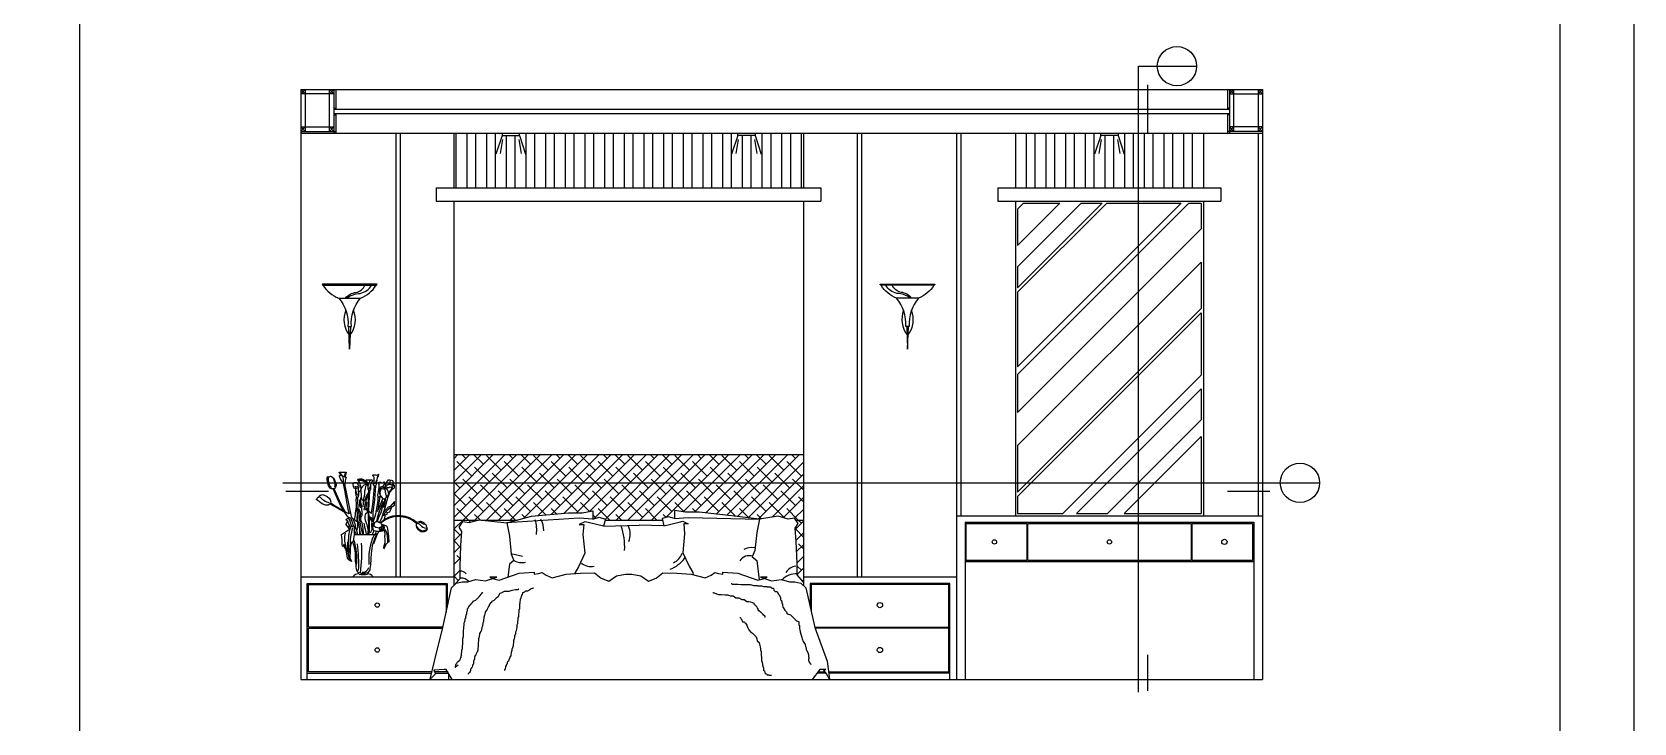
# Model space of a CAD drawing. Header units: inches. Extents: x 3 to 45, y 10.7 to 35.5.
# Drawn here: x 37.66 to 44.99, y 27.7 to 30.86 of the extents above; entities that cross this region are included whole.
import ezdxf

# ---------------------------------------------------------------- set-up
doc = ezdxf.new("R2010")
doc.units = ezdxf.units.IN
doc.header["$MEASUREMENT"] = 0
for name, color, linetype in [('02', 2, 'Continuous'), ('1', 1, 'Continuous'), ('4', 4, 'Continuous'), ('8', 8, 'Continuous'), ('kadrbm', 4, 'Continuous')]:
    doc.layers.add(name, color=color, linetype=linetype)
pattern_1 = [(45, (30.725716, 20.74986), (-0.02694077, 0.02694077), []), (135, (30.725716, 20.74986), (-0.0808223, 0.02694077), [0.09525, -0.05715])]

# ---------------------------------------------------------------- blocks, each defined once
blk = doc.blocks.new('kadrbm')
at = {"layer": 'kadrbm', "color": 4}
blk.add_lwpolyline([(0, 0), (0, 24.7972), (21, 24.7972), (21, 0), (0, 0)], close=True, dxfattribs=at)
blk.add_lwpolyline([(20.6631, 0.3257), (20.6631, 24.4603), (0.3369, 24.4603), (0.3369, 0.3257), (20.6631, 0.3257)], dxfattribs=at)

msp = doc.modelspace()

# ---------------------------------------------------------------- hatches: boundary and pattern name
at = {"layer": '8'}
h = msp.add_hatch(dxfattribs=at)
h.set_pattern_fill('ANSI38', color=256, scale=0.012, style=0)
h.set_pattern_definition(pattern_1)
h.paths.add_polyline_path([(41.1881, 28.8012), (41.1881, 28.9309), (39.5881, 28.9309), (39.5881, 28.8012)])
h.paths.add_polyline_path([(40.5428, 28.6309), (40.541, 28.638), (40.5699, 28.6462), (40.5988, 28.638), (40.5988, 28.6751), (40.6483, 28.6669), (40.7102, 28.6669), (40.8595, 28.6508), (40.987, 28.6354), (41.0725, 28.648), (41.1179, 28.6356), (41.1468, 28.6398), (41.1527, 28.6309), (41.1881, 28.6309), (41.1881, 28.8012), (39.5881, 28.8012), (39.5881, 28.6309), (39.6998, 28.6309), (39.7036, 28.632), (39.7136, 28.6309), (39.8779, 28.6309), (39.9437, 28.6481), (40.1129, 28.6646), (40.1749, 28.6646), (40.2244, 28.6728), (40.2244, 28.6357), (40.2533, 28.644), (40.2822, 28.6357), (40.281, 28.6309)])
h = msp.add_hatch(dxfattribs=at)
h.set_pattern_fill('ANSI38', color=256, scale=0.012, style=0)
h.set_pattern_definition(pattern_1)
h.paths.add_polyline_path([(39.5881, 28.3309), (39.6169, 28.3639), (39.6169, 28.4175), (39.6211, 28.5165), (39.6252, 28.5783), (39.6128, 28.599), (39.6293, 28.6237), (39.6582, 28.6196), (39.6998, 28.6309), (39.5881, 28.6309)])
h.paths.add_polyline_path([(41.155, 28.5325), (41.1592, 28.4336), (41.1592, 28.38), (41.1881, 28.347), (41.1881, 28.6309), (41.1527, 28.6309), (41.1633, 28.615), (41.1509, 28.5944)])

# ---------------------------------------------------------------- linework, layer by layer
at = {"layer": '02'}
for p, q in [((38.9081, 30.6009), (38.8881, 30.5809)), ((38.8881, 30.6009), (38.9081, 30.5809)), ((39.0391, 30.5809), (38.8881, 30.5809)), ((38.9081, 30.6009), (38.9081, 30.4099)), ((39.0191, 30.6009), (39.0391, 30.5809)), ((39.0391, 30.6009), (39.0191, 30.5809)), ((39.0391, 30.6009), (39.0391, 30.4009)), ((43.1371, 30.6009), (43.1371, 30.4009)), ((43.1371, 30.6009), (43.1571, 30.5809)), ((43.1571, 30.6009), (43.1371, 30.5809)), ((43.2881, 30.6009), (43.2681, 30.5809)), ((43.2681, 30.6009), (43.2881, 30.5809)), ((43.2681, 30.6009), (43.2681, 30.4099)), ((39.0391, 30.5159), (39.0481, 30.5159)), ((39.0391, 30.5109), (43.1371, 30.5109)), ((39.0391, 30.4909), (43.1371, 30.4909)), ((43.1371, 30.5159), (43.1281, 30.5159)), ((38.8881, 30.4299), (38.9081, 30.4099)), ((38.9081, 30.4299), (38.8881, 30.4099)), ((39.0391, 30.4299), (39.0191, 30.4099)), ((39.0191, 30.4299), (39.0391, 30.4099)), ((39.0391, 30.4859), (39.0481, 30.4859)), ((43.1371, 30.4859), (43.1281, 30.4859)), ((43.1571, 30.4299), (43.1371, 30.4099)), ((43.1371, 30.4299), (43.1571, 30.4099)), ((43.2881, 30.4299), (43.1371, 30.4299)), ((43.2681, 30.4299), (43.2881, 30.4099)), ((43.2881, 30.4299), (43.2681, 30.4099)), ((38.8881, 30.4099), (39.0481, 30.4099)), ((39.3431, 30.4009), (39.3431, 28.6509)), ((39.5881, 30.4009), (39.5881, 30.1509)), ((39.5981, 30.4009), (39.5981, 30.1509)), ((39.6481, 30.4009), (39.6481, 30.1509)), ((39.6881, 30.4009), (39.6881, 30.1509)), ((39.7381, 30.4009), (39.7381, 30.1509)), ((39.7781, 30.4009), (39.7781, 30.1509)), ((39.809, 30.3909), (39.781, 30.305)), ((39.8115, 30.373), (39.801, 30.3085)), ((39.8281, 30.3909), (39.8281, 30.1509)), ((39.8681, 30.3909), (39.8681, 30.1509)), ((39.8865, 30.373), (39.8971, 30.3085)), ((39.889, 30.3909), (39.917, 30.305)), ((39.9181, 30.4009), (39.9181, 30.1509)), ((39.9581, 30.4009), (39.9581, 30.1509)), ((40.0081, 30.4009), (40.0081, 30.1509)), ((40.0481, 30.4009), (40.0481, 30.1509)), ((40.0981, 30.4009), (40.0981, 30.1509)), ((40.1381, 30.4009), (40.1381, 30.1509)), ((40.1881, 30.4009), (40.1881, 30.1509)), ((40.2281, 30.4009), (40.2281, 30.1509)), ((40.2781, 30.4009), (40.2781, 30.1509)), ((40.3181, 30.4009), (40.3181, 30.1509)), ((40.3681, 30.4009), (40.3681, 30.1509)), ((40.4081, 30.4009), (40.4081, 30.1509)), ((40.4581, 30.4009), (40.4581, 30.1509)), ((40.4981, 30.4009), (40.4981, 30.1509)), ((40.5481, 30.4009), (40.5481, 30.1509)), ((40.5881, 30.4009), (40.5881, 30.1509)), ((40.6381, 30.4009), (40.6381, 30.1509)), ((40.6781, 30.4009), (40.6781, 30.1509)), ((40.7281, 30.4009), (40.7281, 30.1509)), ((40.7681, 30.4009), (40.7681, 30.1509)), ((40.8181, 30.4009), (40.8181, 30.1509)), ((40.8581, 30.4009), (40.8581, 30.1509)), ((40.8871, 30.3909), (40.8591, 30.305)), ((40.8896, 30.373), (40.879, 30.3085)), ((40.9081, 30.3909), (40.9081, 30.1509)), ((40.9481, 30.3909), (40.9481, 30.1509)), ((40.9646, 30.373), (40.9751, 30.3085)), ((40.9671, 30.3909), (40.9951, 30.305)), ((40.9981, 30.4009), (40.9981, 30.1509)), ((41.0381, 30.4009), (41.0381, 30.1509)), ((41.0881, 30.4009), (41.0881, 30.1509)), ((41.1281, 30.4009), (41.1281, 30.1509)), ((41.1781, 30.4009), (41.1781, 30.1509)), ((41.1881, 30.4009), (41.1881, 30.1509)), ((41.4331, 30.4009), (41.4331, 28.3709)), ((41.9081, 30.4009), (41.9081, 28.6509)), ((42.1581, 30.4009), (42.1581, 30.1509)), ((42.2081, 30.1509), (42.2081, 30.4009)), ((42.2481, 30.1509), (42.2481, 30.4009)), ((42.2981, 30.1509), (42.2981, 30.4009)), ((42.3381, 30.1509), (42.3381, 30.4009)), ((42.3881, 30.1509), (42.3881, 30.4009)), ((42.4281, 30.1509), (42.4281, 30.4009)), ((42.4781, 30.1509), (42.4781, 30.4009)), ((42.5181, 30.1509), (42.5181, 30.4009)), ((42.5481, 30.3909), (42.52, 30.305)), ((42.5506, 30.373), (42.54, 30.3085)), ((42.5681, 30.1509), (42.5681, 30.3909)), ((42.6081, 30.1509), (42.6081, 30.3909)), ((42.6255, 30.373), (42.6361, 30.3085)), ((42.6281, 30.3909), (42.6561, 30.305)), ((42.6581, 30.1509), (42.6581, 30.4009)), ((42.6981, 30.1509), (42.6981, 30.4009)), ((42.7481, 30.1509), (42.7481, 30.4009)), ((42.7881, 30.1509), (42.7881, 30.4009)), ((42.8381, 30.1509), (42.8381, 30.4009)), ((42.8781, 30.1509), (42.8781, 30.4009)), ((42.9281, 30.1509), (42.9281, 30.4009)), ((42.9681, 30.1509), (42.9681, 30.4009)), ((43.0181, 30.4009), (43.0181, 30.1509)), ((43.2881, 30.4099), (43.1281, 30.4099)), ((43.2681, 30.4009), (43.2681, 28.6509)), ((39.5081, 30.1509), (41.2681, 30.1509)), ((39.5081, 30.1509), (39.5081, 30.0909)), ((41.2681, 30.1509), (41.2681, 30.0909)), ((42.0781, 30.1509), (43.0981, 30.1509)), ((42.0781, 30.1509), (42.0781, 30.0909)), ((43.0981, 30.1509), (43.0981, 30.0909)), ((39.5081, 30.0909), (41.2681, 30.0909)), ((39.5881, 30.0909), (39.5881, 28.3309)), ((41.1881, 30.0909), (41.1881, 28.3309)), ((42.0781, 30.0909), (43.0981, 30.0909)), ((42.1581, 30.0909), (42.1581, 28.6509)), ((42.1681, 29.3324), (42.9165, 30.0809)), ((42.1681, 29.2975), (42.9515, 30.0809)), ((42.1681, 29.6734), (42.5755, 30.0809)), ((42.1681, 29.6934), (42.5555, 30.0809)), ((42.1681, 29.8874), (42.3616, 30.0809)), ((42.1681, 29.7904), (42.4586, 30.0809)), ((42.1681, 30.0544), (42.1945, 30.0809)), ((42.1681, 30.0544), (42.1681, 29.8874)), ((42.1945, 30.0809), (42.3616, 30.0809)), ((42.4586, 30.0809), (42.5555, 30.0809)), ((42.5755, 30.0809), (42.9165, 30.0809)), ((42.9515, 30.0809), (43.0081, 30.0809)), ((43.0081, 30.0809), (43.0081, 29.963)), ((43.0181, 30.0909), (43.0181, 28.6509)), ((42.1681, 29.123), (43.0081, 29.963)), ((42.1681, 28.9714), (43.0081, 29.8114)), ((42.1681, 29.7904), (42.1681, 29.6934)), ((43.0081, 29.8114), (43.0081, 29.5987)), ((38.9908, 29.7055), (39.2327, 29.7055)), ((41.7853, 29.7055), (41.5434, 29.7055)), ((39.0616, 29.6469), (39.1618, 29.6469)), ((41.7145, 29.6469), (41.6143, 29.6469)), ((42.1681, 29.6734), (42.1681, 29.3324)), ((42.1681, 28.7587), (43.0081, 29.5987)), ((42.1681, 28.7387), (43.0081, 29.5787)), ((43.0081, 29.5787), (43.0081, 29.2942)), ((42.1681, 29.2975), (42.1681, 29.123)), ((42.3748, 28.6609), (43.0081, 29.2942)), ((42.4372, 28.6609), (43.0081, 29.2317)), ((43.0081, 29.2317), (43.0081, 29.0894)), ((42.5796, 28.6609), (43.0081, 29.0894)), ((42.1681, 28.9714), (42.1681, 28.7587)), ((42.655, 28.6609), (43.0081, 29.014)), ((43.0081, 29.014), (43.0081, 28.6609)), ((39.5881, 28.9309), (41.1881, 28.9309)), ((38.8059, 28.8012), (43.5499, 28.8012)), ((42.1681, 28.7387), (42.1681, 28.6609)), ((42.1681, 28.6609), (42.3748, 28.6609)), ((42.4372, 28.6609), (42.5796, 28.6609)), ((42.655, 28.6609), (43.0081, 28.6609)), ((39.3431, 28.6465), (39.3431, 28.3709)), ((39.5881, 28.6309), (39.6998, 28.6309)), ((39.6128, 28.599), (39.6293, 28.6237)), ((39.6252, 28.5783), (39.6128, 28.599)), ((39.6293, 28.6237), (39.6582, 28.6196)), ((39.6582, 28.6196), (39.7036, 28.632)), ((39.7036, 28.632), (39.8303, 28.6185)), ((39.7136, 28.6309), (39.8779, 28.6309)), ((39.8303, 28.6185), (39.8427, 28.5567)), ((40.281, 28.6309), (40.5428, 28.6309)), ((40.987, 28.6354), (40.9746, 28.5735)), ((41.0725, 28.648), (40.987, 28.6354)), ((41.1179, 28.6356), (41.0725, 28.648)), ((41.1468, 28.6398), (41.1179, 28.6356)), ((41.1633, 28.615), (41.1468, 28.6398)), ((41.1509, 28.5944), (41.1633, 28.615)), ((41.155, 28.5325), (41.1509, 28.5944)), ((41.1527, 28.6309), (41.1881, 28.6309)), ((41.9281, 28.6209), (43.2481, 28.6209)), ((41.9281, 28.6209), (41.9281, 27.9009)), ((43.2481, 28.6209), (43.2481, 27.9009)), ((39.1322, 28.5656), (39.2356, 28.5656)), ((39.6169, 28.4175), (39.6211, 28.5165)), ((39.6211, 28.5165), (39.6252, 28.5783)), ((39.8427, 28.5567), (39.851, 28.4742)), ((40.9746, 28.5735), (40.9664, 28.4911)), ((41.1592, 28.4336), (41.155, 28.5325)), ((39.8633, 28.4453), (39.8427, 28.4288)), ((39.851, 28.4742), (39.8633, 28.4453)), ((40.9664, 28.4911), (40.954, 28.4622)), ((40.954, 28.4622), (40.9746, 28.4457)), ((40.9746, 28.4457), (40.9861, 28.3572)), ((41.9281, 28.4409), (43.2481, 28.4409)), ((39.1276, 28.3709), (39.1276, 28.3733)), ((39.1518, 28.3852), (39.1518, 28.3852)), ((39.1942, 28.3852), (39.1942, 28.3852)), ((39.2184, 28.3709), (39.2184, 28.3733)), ((39.6169, 28.3639), (39.6169, 28.4175)), ((39.8427, 28.4288), (39.835, 28.3694)), ((41.1592, 28.38), (41.1592, 28.4336)), ((41.1881, 28.347), (41.1592, 28.38)), ((39.5881, 28.3309), (39.6169, 28.3639)), ((38.9181, 27.9309), (39.4865, 27.9309)), ((39.5026, 27.9309), (39.5629, 27.9309)), ((41.2905, 27.9309), (41.2507, 27.9309)), ((41.8581, 27.9309), (41.3044, 27.9309))]:
    msp.add_line(p, q, dxfattribs=at)
for points in [[(42.7204, 27.8434), (42.7204, 30.708), (42.9872, 30.708)], [(39.0191, 30.4099), (39.0191, 30.6009)], [(43.1371, 30.5809), (43.2881, 30.5809)], [(43.1571, 30.4099), (43.1571, 30.6009)], [(38.8881, 30.4299), (39.0391, 30.4299)], [(39.809, 30.4009), (39.809, 30.3909), (39.889, 30.3909), (39.889, 30.4009)], [(40.9671, 30.4009), (40.9671, 30.3909), (40.8871, 30.3909), (40.8871, 30.4009)], [(42.6281, 30.4009), (42.6281, 30.3909), (42.5481, 30.3909), (42.5481, 30.4009)], [(39.1156, 29.5175), (39.1117, 29.4126), (39.1079, 29.5175)], [(41.6605, 29.5175), (41.6644, 29.4126), (41.6682, 29.5175)], [(39.0363, 28.7717), (39.0348, 28.7733), (39.0316, 28.7733), (39.0277, 28.7742), (39.0223, 28.7772), (39.0181, 28.7827), (39.0156, 28.7868), (39.0136, 28.7936), (39.0113, 28.8032), (39.0088, 28.8135), (39.0086, 28.8242), (39.0113, 28.8292), (39.0134, 28.8296), (39.0179, 28.8292), (39.022, 28.8301), (39.0245, 28.8317), (39.0261, 28.8315), (39.0289, 28.8299), (39.035, 28.8258), (39.0387, 28.8233), (39.0403, 28.8201), (39.0446, 28.8109), (39.0487, 28.8014), (39.0501, 28.7904), (39.0471, 28.7811), (39.0421, 28.7754), (39.0408, 28.774), (39.0369, 28.7731), (39.0348, 28.7733)], [(39.0729, 28.8357), (39.0714, 28.8385), (39.0676, 28.8426), (39.0635, 28.8479), (39.0633, 28.8493), (39.0639, 28.8501), (39.0698, 28.8501), (39.0841, 28.8503), (39.092, 28.8501), (39.0943, 28.8503), (39.0957, 28.8495), (39.0943, 28.8426), (39.0906, 28.8316)], [(39.0904, 28.7977), (39.0855, 28.7979), (39.0816, 28.7991), (39.079, 28.803), (39.0747, 28.8118), (39.0704, 28.8197), (39.0665, 28.8273), (39.0652, 28.8324), (39.0656, 28.8349), (39.0675, 28.8356), (39.069, 28.8359), (39.0751, 28.8348), (39.0839, 28.8316), (39.0904, 28.8293), (39.0934, 28.8291), (39.0936, 28.8299), (39.0926, 28.8314), (39.0906, 28.8316)], [(39.0934, 28.8291), (39.0949, 28.8277), (39.0953, 28.8252), (39.0938, 28.8214), (39.0926, 28.8181), (39.0918, 28.8091), (39.0906, 28.8001), (39.0904, 28.7977)], [(39.148, 28.8158), (39.1561, 28.8008), (39.1611, 28.7861), (39.1627, 28.7703), (39.1648, 28.7363), (39.168, 28.7243), (39.1727, 28.7206), (39.1761, 28.7249), (39.177, 28.7299), (39.1802, 28.7399), (39.1808, 28.7502), (39.1814, 28.7649), (39.1839, 28.7746), (39.1852, 28.7855), (39.1908, 28.7949), (39.1939, 28.7961), (39.1939, 28.8002), (39.1908, 28.8033), (39.1852, 28.807), (39.1808, 28.8108), (39.1755, 28.8145), (39.1689, 28.818), (39.1617, 28.8183), (39.1561, 28.8183), (39.148, 28.8158), (39.1515, 28.8141), (39.1567, 28.8145), (39.1617, 28.8148), (39.1674, 28.8145), (39.1711, 28.8142), (39.1789, 28.8111), (39.183, 28.8089)], [(39.1939, 28.7961), (39.1939, 28.7931), (39.1942, 28.7805), (39.195, 28.772), (39.1975, 28.769), (39.201, 28.7667), (39.2035, 28.7663), (39.2053, 28.7675), (39.2084, 28.7725), (39.2089, 28.7758), (39.2094, 28.7916), (39.2105, 28.8005), (39.2134, 28.8056), (39.218, 28.8106), (39.2178, 28.8121), (39.213, 28.8137), (39.2077, 28.8137), (39.2038, 28.8135), (39.1972, 28.8132), (39.1902, 28.8134), (39.1869, 28.8131), (39.1854, 28.8132), (39.1851, 28.8122), (39.1906, 28.8079), (39.1924, 28.8036), (39.1939, 28.8002)], [(39.2164, 28.8355), (39.2163, 28.8344), (39.2208, 28.8307), (39.222, 28.8272), (39.2218, 28.8012), (39.2196, 28.798), (39.2179, 28.7952), (39.221, 28.7905), (39.225, 28.7864), (39.2283, 28.7878), (39.2303, 28.7877), (39.231, 28.789), (39.2337, 28.7923), (39.2351, 28.7948), (39.2356, 28.803), (39.2369, 28.8146), (39.2389, 28.8252), (39.2436, 28.8324), (39.2453, 28.8379), (39.2443, 28.8397), (39.2421, 28.8391), (39.2391, 28.8369), (39.2347, 28.8352), (39.2302, 28.8357), (39.2245, 28.8362), (39.2198, 28.8367), (39.2179, 28.8369), (39.2164, 28.8355)], [(39.2543, 28.7421), (39.2518, 28.7418), (39.2504, 28.7389), (39.2466, 28.7364), (39.2441, 28.7364), (39.2423, 28.7389), (39.2411, 28.7412), (39.2407, 28.7461), (39.2418, 28.7529), (39.2454, 28.7712), (39.247, 28.7818), (39.2472, 28.7922), (39.2448, 28.7967), (39.243, 28.8003), (39.2443, 28.8022), (39.247, 28.804), (39.2531, 28.804), (39.2583, 28.8008), (39.2667, 28.8013), (39.2676, 28.8037), (39.2676, 28.8055), (39.269, 28.8055), (39.2701, 28.8046), (39.2712, 28.8019), (39.2735, 28.8006), (39.2735, 28.7981), (39.2721, 28.7961), (39.2692, 28.7936), (39.2669, 28.7902), (39.2651, 28.7875), (39.2638, 28.785), (39.2633, 28.7845)], [(39.2746, 28.7787), (39.2755, 28.783), (39.2762, 28.7902), (39.2805, 28.8022), (39.2866, 28.811), (39.29, 28.815), (39.2947, 28.8146), (39.2995, 28.8114), (39.3036, 28.8132), (39.3074, 28.8123), (39.3092, 28.8076), (39.3097, 28.7979), (39.3094, 28.7942), (39.3133, 28.7931), (39.316, 28.7902), (39.3151, 28.7893), (39.3151, 28.7832), (39.3155, 28.7784), (39.3142, 28.776), (39.3074, 28.7717), (39.2963, 28.759), (39.2911, 28.7491), (39.2905, 28.748)], [(39.0228, 28.7039), (39.0196, 28.7035), (39.0172, 28.7011), (39.0153, 28.6999), (39.0127, 28.6996), (39.0073, 28.6984), (39.0013, 28.699), (38.9892, 28.7035), (38.9816, 28.7081), (38.9745, 28.7137), (38.9663, 28.7202), (38.9603, 28.7256), (38.9601, 28.7269), (38.9628, 28.7303), (38.9641, 28.7323), (38.9667, 28.7353), (38.97, 28.7357), (38.9721, 28.7383), (38.9739, 28.7416), (38.9767, 28.7444), (38.9806, 28.7452), (38.9842, 28.7468), (38.9872, 28.7472), (38.9922, 28.7465), (39.0086, 28.7392), (39.0174, 28.7312), (39.0222, 28.7238), (39.0254, 28.7156), (39.0248, 28.7126), (39.025, 28.7105), (39.0261, 28.7093), (39.0246, 28.7087), (39.0239, 28.7063), (39.0233, 28.705), (39.0212, 28.7037)], [(39.0363, 28.7717), (39.0544, 28.7296), (39.0724, 28.6902), (39.0992, 28.6507), (39.1084, 28.6393)], [(39.0828, 28.7987), (39.0878, 28.7683), (39.1039, 28.6815), (39.1092, 28.6594), (39.1019, 28.6621), (39.0932, 28.6674), (39.0724, 28.7029), (39.0571, 28.7356), (39.041, 28.7737)], [(39.1246, 28.6374), (39.1199, 28.6474), (39.1106, 28.6908), (39.0965, 28.7657), (39.0905, 28.7877), (39.0905, 28.7977)], [(39.1433, 28.7363), (39.1464, 28.735), (39.148, 28.7343), (39.151, 28.7363), (39.1523, 28.7388), (39.1538, 28.7443), (39.1531, 28.7492), (39.1531, 28.7519), (39.1523, 28.7648), (39.1525, 28.7749), (39.1554, 28.784), (39.1557, 28.7865), (39.1527, 28.7897), (39.1502, 28.7933), (39.1495, 28.7977), (39.1485, 28.7985), (39.1449, 28.8009), (39.1413, 28.8021), (39.1329, 28.8017), (39.1303, 28.8011), (39.1274, 28.7975), (39.1269, 28.7931), (39.1274, 28.784), (39.1307, 28.7789), (39.136, 28.7766), (39.1369, 28.7781), (39.1383, 28.7789), (39.1405, 28.7783), (39.1443, 28.7772), (39.1487, 28.7779), (39.1497, 28.7791), (39.1521, 28.781), (39.1542, 28.7836), (39.1556, 28.7852)], [(39.136, 28.7766), (39.1377, 28.7766), (39.1381, 28.7747), (39.1383, 28.7694), (39.1392, 28.7568), (39.1405, 28.7437), (39.1421, 28.7405), (39.1432, 28.7369), (39.1433, 28.7363)], [(39.1433, 28.7363), (39.1407, 28.7256), (39.142, 28.7035), (39.142, 28.6908), (39.1454, 28.6608), (39.1467, 28.6561), (39.148, 28.642), (39.148, 28.6298)], [(39.1716, 28.5656), (39.1674, 28.5852), (39.1621, 28.6126), (39.1581, 28.632), (39.1534, 28.6668), (39.1514, 28.6808), (39.1494, 28.7276), (39.148, 28.7343)], [(39.154, 28.7583), (39.1594, 28.765), (39.1627, 28.7703)], [(39.1648, 28.7363), (39.1561, 28.7176), (39.1561, 28.6968), (39.1607, 28.6875), (39.1627, 28.6928), (39.1641, 28.7035)], [(39.1641, 28.7035), (39.1627, 28.7162), (39.1648, 28.7363)], [(39.1982, 28.7576), (39.1875, 28.7409), (39.1835, 28.7242), (39.1788, 28.7189), (39.1775, 28.7162)], [(39.1788, 28.6768), (39.1828, 28.7002), (39.1841, 28.7122), (39.1868, 28.7162), (39.1868, 28.7222), (39.1955, 28.7389), (39.1982, 28.7403)], [(39.1975, 28.769), (39.1982, 28.7576), (39.1982, 28.7403), (39.1928, 28.6748), (39.1962, 28.6621), (39.1962, 28.636), (39.1975, 28.614), (39.1962, 28.5873), (39.1941, 28.5656)], [(39.1969, 28.7483), (39.1942, 28.7443), (39.1975, 28.7456)], [(39.2014, 28.5656), (39.2022, 28.5846), (39.2022, 28.6374), (39.1989, 28.6628), (39.1995, 28.6781), (39.2035, 28.7663)], [(39.1995, 28.6714), (39.2062, 28.6668), (39.2122, 28.6628), (39.2183, 28.7042), (39.2209, 28.7316), (39.225, 28.7864)], [(39.2303, 28.7877), (39.2256, 28.7236), (39.2183, 28.6654), (39.2183, 28.6507), (39.2176, 28.63), (39.2203, 28.6253), (39.229, 28.6494), (39.2316, 28.6588), (39.2403, 28.7095), (39.2423, 28.7229), (39.2423, 28.7389)], [(39.2504, 28.7389), (39.2437, 28.6988), (39.2397, 28.6701), (39.2524, 28.7002), (39.2584, 28.7176), (39.2637, 28.7282)], [(39.2606, 28.7845), (39.253, 28.7817), (39.2496, 28.7754), (39.2462, 28.7641), (39.2482, 28.7517), (39.2547, 28.741), (39.262, 28.7291), (39.2637, 28.7283), (39.2711, 28.7283), (39.2764, 28.7311), (39.2821, 28.7365), (39.2849, 28.7396), (39.2892, 28.7458), (39.2906, 28.7478), (39.2892, 28.7565), (39.2878, 28.7627), (39.2849, 28.7689), (39.2815, 28.774), (39.2762, 28.778), (39.2725, 28.7785), (39.2688, 28.7811), (39.2649, 28.7836), (39.2606, 28.7845)], [(39.2702, 28.7771), (39.2668, 28.7729), (39.2646, 28.7721), (39.2609, 28.774), (39.2564, 28.7754), (39.2521, 28.7754), (39.249, 28.7732)], [(39.2527, 28.7763), (39.2589, 28.7791), (39.2612, 28.7822)], [(39.2702, 28.7788), (39.2663, 28.7794), (39.2623, 28.7814)], [(39.2702, 28.7771), (39.2722, 28.7785)], [(39.2905, 28.7476), (39.2838, 28.7262), (39.2711, 28.6801)], [(39.2739, 28.7763), (39.2735, 28.7742), (39.2732, 28.7724), (39.2731, 28.7708), (39.2732, 28.7693), (39.2733, 28.768), (39.2735, 28.7667), (39.2737, 28.7655), (39.2739, 28.7642), (39.2742, 28.7629), (39.2744, 28.7615), (39.2745, 28.7601), (39.2747, 28.7587), (39.2749, 28.7574), (39.275, 28.756), (39.2751, 28.7548), (39.2753, 28.7537), (39.2754, 28.7527), (39.2755, 28.7518), (39.2756, 28.7511), (39.2758, 28.7504), (39.2759, 28.7497), (39.2761, 28.7492), (39.2762, 28.7487), (39.2764, 28.7482), (39.2767, 28.7477), (39.2769, 28.7472), (39.2772, 28.7468), (39.2775, 28.7462), (39.2777, 28.7457), (39.278, 28.7451), (39.2783, 28.7444), (39.2786, 28.7436), (39.2789, 28.7427), (39.2792, 28.7418), (39.2794, 28.7408), (39.2795, 28.7397), (39.2795, 28.7387), (39.2794, 28.7376), (39.2791, 28.7366), (39.2787, 28.7356)], [(39.3146, 28.7917), (39.3142, 28.7891), (39.3117, 28.7893), (39.3124, 28.7863), (39.309, 28.7872), (39.3063, 28.7839), (39.3031, 28.7809), (39.3002, 28.7807), (39.2947, 28.7818), (39.2929, 28.7796), (39.2913, 28.7778), (39.2861, 28.7784), (39.2832, 28.7784), (39.2805, 28.7771), (39.278, 28.7793), (39.2753, 28.7793)], [(39.3096, 28.7935), (39.3083, 28.7928), (39.3071, 28.7922), (39.3062, 28.7918), (39.3053, 28.7915), (39.3046, 28.7914), (39.304, 28.7913), (39.3035, 28.7912), (39.303, 28.7912), (39.3025, 28.7913), (39.3022, 28.7913), (39.3018, 28.7914), (39.3015, 28.7915), (39.3012, 28.7916), (39.3009, 28.7917), (39.3007, 28.7918), (39.3004, 28.7919), (39.3002, 28.792), (39.3, 28.7921), (39.2998, 28.7923), (39.2997, 28.7924), (39.2995, 28.7925), (39.2993, 28.7926), (39.2991, 28.7927), (39.2988, 28.7928), (39.2986, 28.7929), (39.2983, 28.7929), (39.298, 28.793), (39.2977, 28.7931), (39.2974, 28.7931), (39.2971, 28.7931), (39.2969, 28.7932), (39.2966, 28.7932), (39.2963, 28.7932), (39.2961, 28.7932), (39.2958, 28.7932), (39.2956, 28.7932), (39.2954, 28.7933), (39.2951, 28.7933), (39.2949, 28.7934), (39.2947, 28.7934), (39.2944, 28.7936), (39.2942, 28.7937), (39.294, 28.7938), (39.2937, 28.794), (39.2935, 28.7941), (39.2932, 28.7942), (39.293, 28.7943), (39.2927, 28.7943), (39.2925, 28.7943), (39.2923, 28.7943), (39.292, 28.7943), (39.2918, 28.7942), (39.2916, 28.7941), (39.2913, 28.794), (39.2911, 28.7938), (39.2908, 28.7937), (39.2906, 28.7936), (39.2903, 28.7935), (39.29, 28.7934), (39.2897, 28.7933), (39.2894, 28.7931), (39.289, 28.793), (39.2886, 28.7929), (39.2882, 28.7928), (39.2877, 28.7926), (39.2872, 28.7925), (39.2867, 28.7923), (39.2862, 28.7921), (39.2856, 28.7919), (39.2851, 28.7918), (39.2846, 28.7916), (39.2842, 28.7914), (39.2837, 28.7913), (39.2833, 28.7911), (39.283, 28.7909), (39.2826, 28.7908), (39.2823, 28.7906), (39.2821, 28.7904), (39.2819, 28.7902), (39.2817, 28.79), (39.2816, 28.7898), (39.2814, 28.7896), (39.2813, 28.7893), (39.2813, 28.789), (39.2812, 28.7888), (39.2811, 28.7885), (39.281, 28.7882), (39.2808, 28.788), (39.2807, 28.7877), (39.2805, 28.7874), (39.2803, 28.7872), (39.28, 28.7869), (39.2798, 28.7867), (39.2795, 28.7864), (39.2793, 28.7862), (39.2791, 28.786), (39.2789, 28.7858), (39.2787, 28.7856), (39.2785, 28.7855), (39.2783, 28.7853), (39.2781, 28.7851), (39.2779, 28.785), (39.2777, 28.7848), (39.2775, 28.7846), (39.2773, 28.7844), (39.277, 28.7843), (39.2768, 28.7842), (39.2766, 28.7841), (39.2764, 28.7842), (39.2762, 28.7844), (39.2761, 28.7847), (39.2761, 28.7852)], [(39.0892, 28.6648), (39.0633, 28.6803), (39.0418, 28.6929), (39.0228, 28.7039)], [(39.0261, 28.7093), (39.0418, 28.6979), (39.0564, 28.6902), (39.0835, 28.6739)], [(39.142, 28.6908), (39.1367, 28.6641), (39.1373, 28.6554), (39.1333, 28.6387), (39.132, 28.6354), (39.1246, 28.6374)], [(39.1454, 28.6608), (39.1447, 28.636), (39.1447, 28.6287), (39.1467, 28.6293), (39.1474, 28.6314)], [(39.1527, 28.6835), (39.1581, 28.6694), (39.1614, 28.6601), (39.1581, 28.644)], [(39.1648, 28.7022), (39.1674, 28.6641), (39.1681, 28.6514), (39.1621, 28.6394), (39.1614, 28.6314), (39.1681, 28.618), (39.1721, 28.5939), (39.1734, 28.5705), (39.1759, 28.5656)], [(39.1741, 28.6908), (39.1761, 28.7249)], [(39.1962, 28.5873), (39.1915, 28.6093), (39.1855, 28.6247), (39.1828, 28.6374), (39.1828, 28.6487), (39.1855, 28.6614), (39.1928, 28.6674), (39.1928, 28.6748), (39.1862, 28.6781), (39.1888, 28.6968), (39.1902, 28.7122), (39.1821, 28.6975)], [(39.1875, 28.6835), (39.1908, 28.6788)], [(39.2651, 28.7162), (39.2443, 28.6614), (39.2383, 28.64), (39.2443, 28.642), (39.2577, 28.6681), (39.2624, 28.6915), (39.2664, 28.7062), (39.2651, 28.7162)], [(39.2544, 28.616), (39.2624, 28.6253), (39.2718, 28.6354), (39.2738, 28.6494), (39.2738, 28.6541), (39.2831, 28.6574), (39.2845, 28.6654), (39.2952, 28.6688), (39.2992, 28.6761), (39.3005, 28.6801), (39.3039, 28.6855), (39.3045, 28.6908), (39.3166, 28.6995), (39.3166, 28.7135), (39.3173, 28.7162), (39.2959, 28.6922), (39.2932, 28.6908), (39.2885, 28.6895), (39.2651, 28.6634), (39.2571, 28.6387), (39.249, 28.6207)], [(39.2711, 28.6801), (39.2651, 28.6634)], [(39.2711, 28.7256), (39.2678, 28.6882), (39.2758, 28.7202), (39.2765, 28.7309)], [(40.2244, 28.6357), (40.1625, 28.6398), (39.8303, 28.6185), (39.9437, 28.6481), (40.1129, 28.6646), (40.1749, 28.6646), (40.2244, 28.6728), (40.2244, 28.6357), (40.2533, 28.644), (40.2822, 28.6357), (40.2739, 28.6027), (40.4366, 28.6069)], [(40.5988, 28.638), (40.6607, 28.6421), (40.987, 28.6354), (40.8595, 28.6508), (40.7102, 28.6669), (40.6483, 28.6669), (40.5988, 28.6751), (40.5988, 28.638), (40.5699, 28.6462), (40.541, 28.638), (40.5493, 28.605), (40.4366, 28.6069)], [(39.1499, 28.5655), (39.1455, 28.5783), (39.1406, 28.5929), (39.1393, 28.5973), (39.1384, 28.6027), (39.1348, 28.6027), (39.1326, 28.5947), (39.1322, 28.5655), (39.1278, 28.535), (39.126, 28.5311), (39.1216, 28.5293), (39.1185, 28.524), (39.1141, 28.5072), (39.1136, 28.4887), (39.1123, 28.4586), (39.1207, 28.4409), (39.1145, 28.4445), (39.1057, 28.4507), (39.1012, 28.456), (39.0972, 28.486), (39.0942, 28.497), (39.0866, 28.5099), (39.0831, 28.5143), (39.0818, 28.5125), (39.0818, 28.5103), (39.0791, 28.5121), (39.0782, 28.5178), (39.0778, 28.5399), (39.0765, 28.5545), (39.0738, 28.562), (39.0742, 28.5651), (39.0977, 28.5806), (39.111, 28.5885)], [(39.1148, 28.6012), (39.1068, 28.6157), (39.103, 28.6254), (39.1009, 28.6291), (39.0971, 28.6307), (39.0939, 28.6318), (39.0987, 28.6366), (39.1057, 28.6399), (39.1084, 28.6393), (39.1116, 28.642), (39.1159, 28.6404), (39.1218, 28.6264), (39.1291, 28.6022)], [(39.1122, 28.5899), (39.1035, 28.6006), (39.0965, 28.6108), (39.0992, 28.6194), (39.103, 28.6254)], [(39.1159, 28.5995), (39.1116, 28.6006), (39.1073, 28.6011), (39.1052, 28.6017), (39.1035, 28.6006)], [(39.1216, 28.6007), (39.117, 28.6135), (39.1138, 28.6278), (39.1089, 28.6345), (39.1057, 28.6399)], [(39.1348, 28.6027), (39.1291, 28.6022), (39.1251, 28.6009), (39.118, 28.6004), (39.1163, 28.5991), (39.1118, 28.5854), (39.107, 28.5607), (39.1057, 28.5258), (39.1079, 28.4957), (39.1061, 28.4657), (39.1079, 28.4551), (39.1101, 28.4476)], [(39.1246, 28.6374), (39.1303, 28.6264), (39.1369, 28.6092), (39.1384, 28.6027)], [(39.148, 28.6247), (39.1431, 28.6245), (39.1387, 28.627), (39.1366, 28.6292), (39.1366, 28.632), (39.1331, 28.6336), (39.132, 28.6354)], [(39.148, 28.6247), (39.1474, 28.6013), (39.1454, 28.5913), (39.143, 28.5856)], [(39.1581, 28.5656), (39.1581, 28.5886), (39.1534, 28.616), (39.1474, 28.6314)], [(39.1633, 28.5656), (39.1601, 28.5772), (39.1581, 28.5886)], [(39.1883, 28.5656), (39.1868, 28.5752), (39.1828, 28.5926), (39.1788, 28.6173)], [(39.2015, 28.6494), (39.2096, 28.6414), (39.2149, 28.6334), (39.2216, 28.6213), (39.225, 28.6173)], [(39.2076, 28.5732), (39.2129, 28.5846), (39.2149, 28.5913), (39.2136, 28.604), (39.2136, 28.616), (39.2149, 28.6213), (39.2109, 28.6314), (39.2035, 28.6414), (39.2015, 28.642)], [(39.2223, 28.6133), (39.2189, 28.6173), (39.2163, 28.614), (39.2176, 28.6053), (39.2183, 28.6033)], [(39.2225, 28.6124), (39.2222, 28.6087), (39.2217, 28.6059), (39.2183, 28.6033), (39.217, 28.5994), (39.2172, 28.5939), (39.2185, 28.5884), (39.2229, 28.5832), (39.2293, 28.5811), (39.2335, 28.5801), (39.2403, 28.5802), (39.2462, 28.5801), (39.2495, 28.5836), (39.2532, 28.5831), (39.2612, 28.5837), (39.2665, 28.5854), (39.2679, 28.5877), (39.268, 28.5894), (39.2702, 28.5914), (39.2712, 28.5934), (39.271, 28.5989), (39.2685, 28.6024), (39.264, 28.6056), (39.2612, 28.6091), (39.2584, 28.6113), (39.2563, 28.6144), (39.2544, 28.616), (39.252, 28.6176), (39.249, 28.6186), (39.2433, 28.6207), (39.2383, 28.6227), (39.2336, 28.6227), (39.2288, 28.6211), (39.2262, 28.6181), (39.225, 28.6173), (39.224, 28.6142), (39.2223, 28.6133), (39.2225, 28.6124)], [(39.2215, 28.5321), (39.222, 28.524), (39.236, 28.5601), (39.2425, 28.5746), (39.2468, 28.5784), (39.2694, 28.5837), (39.2732, 28.5692), (39.2726, 28.5622), (39.2716, 28.5579), (39.2732, 28.5423), (39.2721, 28.5262), (39.2667, 28.5052), (39.2678, 28.4998), (39.2818, 28.5246), (39.2834, 28.5256), (39.2856, 28.5273), (39.2866, 28.5299), (39.2904, 28.531), (39.292, 28.5316), (39.2915, 28.5536), (39.2883, 28.5794), (39.2872, 28.5913), (39.2856, 28.5972), (39.2823, 28.6031), (39.2689, 28.6079), (39.2624, 28.6101)], [(39.2383, 28.64), (39.2357, 28.63), (39.2336, 28.6227)], [(39.2443, 28.642), (39.2397, 28.6287), (39.2383, 28.6227)], [(39.2497, 28.5836), (39.2508, 28.5849), (39.2493, 28.5876), (39.248, 28.5896), (39.2485, 28.5912), (39.2493, 28.5937), (39.2485, 28.5962), (39.2485, 28.5969), (39.2512, 28.5986), (39.2545, 28.5987), (39.2565, 28.5994), (39.2568, 28.6001)], [(39.2598, 28.6102), (39.2605, 28.6047), (39.2627, 28.6009), (39.2644, 28.6007), (39.2647, 28.5981), (39.2662, 28.5977), (39.2659, 28.5944), (39.2649, 28.5921), (39.2655, 28.5907), (39.265, 28.5892), (39.2645, 28.5881), (39.2649, 28.5867), (39.2622, 28.5864), (39.2595, 28.5856), (39.257, 28.5836), (39.256, 28.5831)], [(39.2587, 28.6084), (39.2593, 28.6044), (39.258, 28.6039), (39.2582, 28.6007), (39.2568, 28.6001)], [(39.2866, 28.5299), (39.2861, 28.5434), (39.2834, 28.5681), (39.2791, 28.5805), (39.2726, 28.588)], [(39.4163, 28.6155), (39.4154, 28.6051), (39.4176, 28.5976), (39.4239, 28.5887), (39.4311, 28.5824), (39.4389, 28.5792), (39.4507, 28.5783), (39.4549, 28.5787), (39.4573, 28.5807), (39.4592, 28.5819), (39.4614, 28.5821), (39.4638, 28.5833), (39.4645, 28.586), (39.4662, 28.5867), (39.467, 28.5877), (39.4672, 28.592), (39.4648, 28.5964), (39.4633, 28.6017), (39.4633, 28.6056), (39.4612, 28.608), (39.4566, 28.6107), (39.4558, 28.6141), (39.4534, 28.6172), (39.4486, 28.6196), (39.4418, 28.6225), (39.4374, 28.6237), (39.4343, 28.624), (39.4299, 28.622), (39.4251, 28.6208), (39.4203, 28.6201), (39.4175, 28.6189), (39.4168, 28.6177), (39.4163, 28.6155)], [(40.2739, 28.6027), (40.2038, 28.6192), (40.1872, 28.6233), (40.1625, 28.611), (40.1831, 28.611), (40.179, 28.5656), (40.1872, 28.479), (40.1583, 28.4172), (40.1418, 28.3883), (40.1415, 28.3867)], [(40.5493, 28.605), (40.6194, 28.6215), (40.636, 28.6256), (40.6607, 28.6132), (40.6401, 28.6132), (40.6442, 28.5679), (40.636, 28.4813), (40.6648, 28.4194), (40.6814, 28.3906), (40.683, 28.3816)], [(39.1061, 28.5337), (39.1026, 28.5284), (39.1026, 28.4887), (39.1061, 28.4657)], [(39.1435, 28.5656), (39.1375, 28.577), (39.1331, 28.5841)], [(39.2229, 28.5832), (39.2183, 28.5705), (39.2154, 28.5656)], [(39.2323, 28.5786), (39.2296, 28.5692), (39.2263, 28.5659)], [(39.2316, 28.5692), (39.2377, 28.5685)], [(38.9181, 27.9009), (38.9181, 28.3409), (39.5581, 28.3409), (39.5581, 28.2321)], [(39.5384, 28.1414), (38.9231, 28.1414), (38.9231, 28.3359), (39.5531, 28.3359), (39.5531, 28.209)], [(39.7215, 28.2994), (39.7193, 28.2972), (39.7172, 28.2972), (39.715, 28.295), (39.715, 28.2929), (39.7128, 28.2907), (39.7107, 28.2907), (39.7107, 28.2885), (39.7085, 28.2885), (39.7085, 28.2864), (39.7063, 28.2842), (39.7063, 28.282), (39.7042, 28.2799), (39.702, 28.2777), (39.6998, 28.2756), (39.6977, 28.2734), (39.6955, 28.2712), (39.6934, 28.2691), (39.6912, 28.2669), (39.689, 28.2647), (39.6869, 28.2626), (39.6782, 28.2604), (39.676, 28.2583), (39.676, 28.2561), (39.6739, 28.2561), (39.6739, 28.2539), (39.6717, 28.2539), (39.6717, 28.2518), (39.6695, 28.2496), (39.6674, 28.2496), (39.6674, 28.2474), (39.6652, 28.2453), (39.6652, 28.2431), (39.6631, 28.2409), (39.6609, 28.2409), (39.6587, 28.2388), (39.6566, 28.2366), (39.6566, 28.2345), (39.6544, 28.2323), (39.6544, 28.2301), (39.6522, 28.228), (39.6522, 28.2258), (39.6501, 28.2236), (39.6501, 28.215), (39.6479, 28.2128), (39.6479, 28.2107), (39.6457, 28.2085), (39.6457, 28.202), (39.6436, 28.1934), (39.6436, 28.1912), (39.6414, 28.189), (39.6414, 28.1804), (39.6392, 28.1782), (39.6392, 28.1739), (39.6371, 28.1674), (39.6371, 28.1652), (39.6349, 28.1588), (39.6349, 28.1501), (39.6328, 28.1414), (39.6328, 28.1328), (39.6306, 28.1263), (39.6306, 28.096), (39.6284, 28.0874), (39.6284, 28.0636), (39.6263, 28.0549), (39.6263, 28.0419), (39.6241, 28.0333), (39.6241, 28.0246), (39.6219, 28.0225), (39.6219, 28.0095), (39.6198, 28.0073), (39.6198, 28.0008), (39.6176, 27.9987), (39.6176, 27.9965), (39.6154, 27.99), (39.6133, 27.9879), (39.6111, 27.9857), (39.6111, 27.9835), (39.6068, 27.9835), (39.6068, 27.9814), (39.6046, 27.9792), (39.6025, 27.9792), (39.6003, 27.9727), (39.5981, 27.9706), (39.596, 27.9706), (39.596, 27.9641), (39.5938, 27.9641), (39.5938, 27.9576), (39.596, 27.9576), (39.5981, 27.9597), (39.6003, 27.9619), (39.6089, 27.9684)], [(39.886, 28.3145), (39.8838, 28.3145), (39.8817, 28.3123), (39.8708, 28.3123), (39.8535, 28.308), (39.8405, 28.3037), (39.8189, 28.3037), (39.8124, 28.3015), (39.8102, 28.2994), (39.8081, 28.2972), (39.7994, 28.295), (39.7972, 28.2929), (39.7951, 28.2907), (39.7929, 28.282), (39.7908, 28.2799), (39.7821, 28.2734), (39.7734, 28.2647), (39.7713, 28.2626), (39.7648, 28.2604), (39.7626, 28.2583), (39.7605, 28.2561), (39.7605, 28.2539), (39.7583, 28.2518), (39.7561, 28.2518), (39.754, 28.2496), (39.754, 28.2474), (39.7518, 28.2453), (39.7518, 28.2431), (39.7496, 28.2431), (39.7496, 28.2388), (39.7475, 28.2366), (39.7475, 28.2345), (39.7453, 28.2323), (39.7431, 28.2258), (39.741, 28.2236), (39.741, 28.2215), (39.7388, 28.2193), (39.7366, 28.2172), (39.7366, 28.215), (39.7345, 28.215), (39.7345, 28.2107), (39.7323, 28.2107), (39.7323, 28.2042), (39.7302, 28.202), (39.728, 28.1955), (39.7258, 28.1869), (39.7258, 28.1782), (39.7237, 28.1761), (39.7237, 28.1674), (39.7215, 28.1609), (39.7215, 28.1566), (39.7193, 28.1479), (39.7193, 28.1458), (39.7172, 28.1393), (39.7172, 28.1371), (39.715, 28.1306), (39.715, 28.1263), (39.7128, 28.1241), (39.7128, 28.122), (39.7107, 28.1198), (39.7107, 28.1177), (39.7085, 28.1177), (39.7085, 28.1133), (39.7063, 28.1133), (39.7063, 28.1068), (39.7042, 28.1003), (39.7042, 28.096), (39.702, 28.0874), (39.702, 28.0766), (39.6998, 28.0701), (39.6998, 28.0506), (39.6977, 28.0441), (39.6977, 28.0355), (39.6955, 28.0268), (39.6934, 28.0246), (39.6912, 28.0182), (39.689, 28.016), (39.689, 28.0138), (39.6869, 28.0117), (39.6869, 28.0095), (39.6847, 28.0095), (39.6847, 28.0052), (39.6825, 28.0052), (39.6825, 27.9922), (39.6804, 27.99), (39.6804, 27.9879), (39.6782, 27.9857), (39.6782, 27.9727), (39.676, 27.9706), (39.676, 27.9684), (39.6739, 27.9662), (39.6739, 27.9641), (39.6717, 27.9576), (39.6695, 27.9554), (39.6695, 27.9533), (39.6674, 27.9511), (39.6652, 27.9489), (39.6652, 27.9403), (39.6631, 27.9403), (39.6631, 27.9381), (39.6609, 27.9381), (39.6609, 27.9338), (39.6587, 27.9316), (39.6566, 27.9316), (39.6566, 27.9295), (39.6544, 27.9273), (39.6544, 27.9251)], [(39.9509, 28.321), (39.9509, 28.3188), (39.9423, 28.3167), (39.9336, 28.3102), (39.9314, 28.308), (39.9249, 28.3058), (39.9163, 28.3058), (39.9141, 28.3037), (39.912, 28.3015), (39.9098, 28.3015), (39.9076, 28.2994), (39.9055, 28.2972), (39.9033, 28.2972), (39.9011, 28.2885), (39.899, 28.2885), (39.8968, 28.2799), (39.8968, 28.2777), (39.8946, 28.2756), (39.8925, 28.2669), (39.8925, 28.2647), (39.8903, 28.2583), (39.8903, 28.2496), (39.8882, 28.2474), (39.8882, 28.2236), (39.886, 28.2215), (39.886, 28.2085), (39.8838, 28.202), (39.8838, 28.1869), (39.8817, 28.1847), (39.8817, 28.1739), (39.8795, 28.1674), (39.8795, 28.1566), (39.8773, 28.1501), (39.8773, 28.1414), (39.8752, 28.1328), (39.873, 28.1241), (39.8708, 28.1177), (39.8708, 28.109), (39.8687, 28.1068), (39.8665, 28.1003), (39.8665, 28.0917), (39.8643, 28.0895), (39.8643, 28.0874), (39.8622, 28.0787), (39.8622, 28.0701), (39.86, 28.0614), (39.86, 28.0549), (39.8557, 28.0419), (39.8535, 28.0398), (39.8535, 28.0333), (39.8514, 28.0246), (39.8514, 28.0225), (39.8492, 28.016), (39.8492, 28.0095), (39.847, 28.0073), (39.847, 28.0052), (39.8449, 28.0052), (39.8449, 28.0008), (39.8427, 27.9987), (39.8427, 27.9965), (39.8405, 27.9944), (39.8405, 27.9922), (39.8384, 27.9857), (39.8362, 27.9835), (39.834, 27.9814), (39.8319, 27.9792), (39.8319, 27.9727), (39.8297, 27.9706), (39.8297, 27.9684), (39.8275, 27.9662), (39.8275, 27.9619), (39.8254, 27.9619), (39.8254, 27.9576), (39.8232, 27.9511), (39.8232, 27.9489), (39.8211, 27.9489), (39.8211, 27.9446), (39.8189, 27.9446)], [(40.7734, 28.2994), (40.7756, 28.2994), (40.7777, 28.2972), (40.7799, 28.2972), (40.7907, 28.2929), (40.7994, 28.2907), (40.8123, 28.2907), (40.8297, 28.2885), (40.8426, 28.2885), (40.8535, 28.2842), (40.8665, 28.2842), (40.8794, 28.2756), (40.8924, 28.2756), (40.9054, 28.2669), (40.9162, 28.2669), (40.9292, 28.2583), (40.9379, 28.2583), (40.9465, 28.2561), (40.953, 28.2539), (40.9552, 28.2539), (40.9574, 28.2518), (40.9595, 28.2518), (40.9595, 28.2496), (40.9617, 28.2496), (40.9617, 28.2474), (40.9639, 28.2453), (40.966, 28.2431), (40.966, 28.2409), (40.9682, 28.2409), (40.9703, 28.2388), (40.9725, 28.2366), (40.9747, 28.2345), (40.9768, 28.228), (40.979, 28.2258), (40.979, 28.2193), (40.9833, 28.2193), (40.9833, 28.2172), (40.992, 28.2107), (41.0006, 28.202), (41.0006, 28.1999), (41.0028, 28.1999), (41.0028, 28.1977), (41.0071, 28.1977), (41.0071, 28.1955), (41.0093, 28.1955), (41.0093, 28.1912), (41.0115, 28.1912), (41.0115, 28.1869)], [(40.8578, 28.3405), (40.86, 28.3405), (40.8621, 28.3383), (40.8881, 28.3383), (40.9011, 28.3361), (40.9444, 28.3361), (40.9617, 28.3318), (40.9768, 28.3318), (40.979, 28.3296), (40.9963, 28.3296), (41.005, 28.3275), (41.0201, 28.3275), (41.0223, 28.3253), (41.0374, 28.3253), (41.0374, 28.3231), (41.0396, 28.3231), (41.0418, 28.321), (41.0439, 28.3188), (41.0504, 28.3188), (41.0526, 28.3102), (41.0548, 28.308), (41.0569, 28.3058), (41.0591, 28.3037), (41.0677, 28.3037), (41.0699, 28.3015), (41.0721, 28.2929), (41.0742, 28.2907), (41.0764, 28.2885), (41.0786, 28.2864), (41.0807, 28.2842), (41.0807, 28.282), (41.0829, 28.2756), (41.0829, 28.2669), (41.0851, 28.2647), (41.0872, 28.2626), (41.0872, 28.2604), (41.0894, 28.2583), (41.0894, 28.2496), (41.0916, 28.2474), (41.0916, 28.2409), (41.0937, 28.2323), (41.0959, 28.2301), (41.1024, 28.2193), (41.111, 28.2107), (41.1132, 28.202), (41.1197, 28.1999), (41.1283, 28.1977), (41.137, 28.189), (41.1457, 28.1804), (41.1543, 28.1717), (41.1565, 28.1696), (41.1651, 28.1674), (41.1673, 28.1652), (41.1673, 28.1501), (41.1695, 28.1479), (41.1695, 28.1328), (41.1716, 28.1306), (41.1738, 28.1198), (41.1803, 28.0939), (41.1825, 28.0874), (41.1868, 28.0744), (41.1954, 28.0614), (41.1976, 28.0528), (41.1998, 28.0463), (41.1998, 28.0376), (41.2019, 28.0355), (41.2084, 28.0246), (41.2106, 28.016), (41.2106, 28.003), (41.2128, 28.003), (41.2128, 27.9965), (41.2106, 27.9965), (41.2106, 27.9879), (41.2128, 27.9857), (41.2128, 27.9814), (41.2149, 27.9814), (41.2149, 27.9792), (41.2171, 27.9792), (41.2193, 27.9727), (41.2214, 27.9727), (41.2214, 27.9706)], [(41.8581, 27.9009), (41.8581, 28.3409), (41.2181, 28.3409), (41.2181, 28.237)], [(41.24, 28.1414), (41.8531, 28.1414), (41.8531, 28.3359), (41.2231, 28.3359), (41.2231, 28.2153)], [(40.8968, 28.1847), (40.8989, 28.1847), (40.9011, 28.1825), (40.9033, 28.1761), (40.9054, 28.1761), (40.9076, 28.1674), (40.9097, 28.1674), (40.9097, 28.1652), (40.9162, 28.1652), (40.9184, 28.1631), (40.9206, 28.1609), (40.9227, 28.1588), (40.9292, 28.1501), (40.9314, 28.1414), (40.9379, 28.1285), (40.9465, 28.1198), (40.9552, 28.1133), (40.9639, 28.1047), (40.966, 28.1025), (40.9725, 28.096), (40.9747, 28.0874), (40.9768, 28.0787), (40.9855, 28.0701), (40.9877, 28.0636), (40.9898, 28.0506), (40.992, 28.0419), (40.992, 28.0333), (40.9942, 28.0311), (40.9942, 28.0117), (40.9963, 28.003), (40.9963, 27.9879), (40.9985, 27.9792), (40.9985, 27.9771), (41.0006, 27.9749), (41.0006, 27.9662), (41.0028, 27.9641), (41.0028, 27.9619), (41.005, 27.9533), (41.005, 27.9446), (41.0071, 27.9424), (41.0093, 27.9403), (41.0115, 27.9316), (41.0136, 27.9295), (41.0158, 27.9273), (41.018, 27.9273), (41.0201, 27.9251), (41.0223, 27.923), (41.0288, 27.923), (41.0309, 27.9208), (41.0418, 27.9208)], [(41.0136, 28.1869), (41.0093, 28.1869)], [(39.4877, 27.9359), (38.9231, 27.9359), (38.9231, 28.1364), (39.5373, 28.1364)], [(41.3037, 27.9359), (41.8531, 27.9359), (41.8531, 28.1364), (41.2415, 28.1364)], [(39.5591, 27.9374), (39.5591, 27.9359), (39.5006, 27.9359)], [(39.5641, 27.929), (39.5641, 27.9009)], [(41.2545, 27.9359), (41.2868, 27.9359)]]:
    msp.add_lwpolyline(points, dxfattribs=at)
for points in [[(39.1195, 29.5175, -0.193427), (39.1618, 29.6469, 0.166687), (39.2327, 29.7055, 0.414214), (39.2369, 29.7098), (38.9866, 29.7098, 0.414214), (38.9908, 29.7055, 0.166687), (39.0616, 29.6469, -0.193427), (39.104, 29.5175)], [(41.6566, 29.5175, 0.193427), (41.6143, 29.6469, -0.166687), (41.5434, 29.7055, -0.414214), (41.5392, 29.7098), (41.7895, 29.7098, -0.414214), (41.7853, 29.7055, -0.166687), (41.7145, 29.6469, 0.193427), (41.6721, 29.5175)]]:
    msp.add_lwpolyline(points, format="xyb", close=True, dxfattribs=at)
for points in [[(39.093, 29.6469, -0.17156), (39.1406, 29.6731, 0.262077), (39.1817, 29.7055, 0.262077)], [(39.0972, 29.6469, -0.137412), (39.1603, 29.6682, 0.210215), (39.2117, 29.7055, 0.210215)], [(41.679, 29.6469, 0.137412), (41.6158, 29.6682, -0.210215), (41.5644, 29.7055, -0.210215)], [(41.6831, 29.6469, 0.17156), (41.6355, 29.6731, -0.262077), (41.5944, 29.7055, -0.262077)], [(39.0156, 28.8294, 0.173191), (39.015, 28.8055, 0.123035), (39.0251, 28.7831, 0.096598), (39.0277, 28.7742, 0.096598)], [(39.417, 28.6171, 0.068246), (39.4232, 28.6155, -0.202931), (39.4343, 28.6093, 0.273528), (39.4633, 28.5944, 0.273528)], [(39.4183, 28.6022, 0.310161), (39.4499, 28.5819, -0.148959), (39.4645, 28.586)], [(39.4299, 28.622, -0.214359), (39.4423, 28.6172, 0.272116), (39.4558, 28.6141, 0.272116)], [(39.1254, 28.5308, -0.058912), (39.1363, 28.4784, 0.035429), (39.1417, 28.4082, 0.225476), (39.1518, 28.39)], [(39.2356, 28.5656, 0.100741), (39.2097, 28.4784, -0.035429), (39.2044, 28.4082, -0.225476), (39.1942, 28.39)]]:
    msp.add_lwpolyline(points, format="xyb", dxfattribs=at)
for points in [[(41.9331, 28.4459), (41.9331, 28.6159), (42.2096, 28.6159), (42.2096, 28.4459)], [(42.2146, 28.4459), (42.2146, 28.6159), (42.9616, 28.6159), (42.9616, 28.4459)], [(42.9666, 28.4459), (42.9666, 28.6159), (43.2431, 28.6159), (43.2431, 28.4459)]]:
    msp.add_lwpolyline(points, close=True, dxfattribs=at)
for centre, radius in [((42.8972, 30.708), 0.09), ((43.4599, 28.8012), 0.09), ((42.0621, 28.5309), 0.01), ((42.5881, 28.5309), 0.01), ((43.1141, 28.5309), 0.012), ((39.2381, 28.2417), 0.01), ((41.5381, 28.2417), 0.012), ((39.2381, 28.0362), 0.01), ((41.5381, 28.0362), 0.012)]:
    msp.add_circle(centre, radius, dxfattribs=at)
for centre, radius, start, end in [((38.9938, 28.7929), 0.0516, 348.15942, 35.17121), ((39.0988, 28.8608), 0.0337, 198.63749, 235.15796), ((39.0314, 28.8127), 0.0523, 346.9509, 23.10354), ((39.0561, 28.8513), 0.0371, 330.12831, 358.29289), ((39.1602, 28.7768), 0.0355, 30.59712, 102.63484), ((39.2242, 28.7919), 0.0266, 130.8026, 185.98192), ((39.2197, 28.812), 0.015, 283.3159, 0.42843), ((39.2889, 28.8078), 0.0543, 149.08781, 175.47773), ((39.2704, 28.8168), 0.0293, 308.48678, 349.96235), ((39.0406, 28.7938), 0.0866, 218.87752, 254.79285), ((39.142, 28.7945), 0.0109, 226.64444, 314.94543), ((39.1781, 28.77), 0.0384, 187.51376, 222.87794), ((39.1923, 28.7648), 0.0301, 106.80795, 169.4309), ((39.1938, 28.7878), 0.0139, 281.02267, 355.27939), ((39.2753, 28.7574), 0.0248, 140.51338, 195.1742), ((39.3343, 28.74), 0.0453, 122.57423, 161.39326), ((39.3459, 28.6105), 0.0896, 121.35972, 154.50448), ((39.3832, 28.5186), 0.2694, 163.33515, 182.43123), ((39.2441, 28.6265), 0.0305, 222.52392, 271.73576), ((39.2539, 28.5941), 0.00522, 197.56245, 285.89403), ((39.3349, 28.5215), 0.1253, 49.28943, 130.56733), ((39.2511, 28.5929), 0.00681, 311.14851, 59.61895), ((39.2518, 28.5947), 0.00873, 306.81379, 43.49106), ((39.3349, 28.5215), 0.1297, 49.28943, 119.77697), ((39.782, 28.5835), 0.1856, 354.4511, 15.08986), ((39.8983, 28.5834), 0.1016, 359.28336, 30.24438), ((40.0835, 28.511), 0.2867, 356.23101, 19.12441), ((40.3126, 28.5657), 0.0831, 337.10223, 26.48272), ((39.058, 28.484), 0.0437, 5.01369, 53.01315), ((39.1894, 28.5463), 0.1013, 166.09918, 199.67257), ((38.8695, 28.4546), 0.2752, 353.79573, 18.13593), ((38.3745, 28.4331), 0.7788, 357.57026, 6.5883), ((38.3961, 28.4808), 0.7712, 353.134, 3.33519), ((39.4498, 28.4548), 0.2511, 155.27509, 186.13934), ((39.8306, 28.2393), 0.2358, 72.24311, 85.03788), ((39.8997, 28.5151), 0.0787, 242.5115, 282.7658), ((40.5182, 28.5526), 0.1589, 292.16903, 323.2448), ((40.5654, 28.5004), 0.0703, 293.44719, 342.49641), ((40.9392, 28.4193), 0.0486, 68.85362, 149.97473), ((40.948, 28.4382), 0.0668, 76.34324, 119.89394), ((39.1562, 28.3454), 0.04, 96.31473, 135.7043), ((39.1475, 28.3876), 0.00499, 331.00437, 28.99563), ((39.173, 28.443), 0.0556, 250.55637, 291.3201), ((39.1744, 28.464), 0.0829, 256.97807, 283.02193), ((39.1702, 28.4214), 0.0296, 267.73815, 345.555), ((39.1986, 28.3876), 0.00499, 151.00437, 208.99563), ((39.1898, 28.3454), 0.04, 44.2957, 83.68527), ((39.6186, 28.3648), 0.0329, 37.76091, 92.26845), ((40.2154, 28.4826), 0.0646, 228.30934, 283.65692), ((41.1517, 28.3026), 0.0821, 84.39158, 139.1544), ((41.1608, 28.3552), 0.0647, 97.14088, 146.00054), ((39.6241, 28.3243), 0.0407, 37.43545, 94.3701)]:
    msp.add_arc(centre, radius, start, end, dxfattribs=at)
at = {"layer": '1'}
msp.add_line((38.8881, 27.9009), (43.2881, 27.9009), dxfattribs=at)
for points in [[(42.7633, 30.4034), (42.7633, 30.6225)], [(38.8202, 28.7634), (39.0143, 28.7634)], [(43.1279, 28.7634), (43.3219, 28.7634)], [(42.7633, 27.8491), (42.7633, 28.0144)]]:
    msp.add_lwpolyline(points, dxfattribs=at)
at = {"layer": '4'}
for p, q in [((37.8757, 33.8727), (37.8757, 11.0605)), ((38.8881, 30.6009), (43.2881, 30.6009)), ((38.8881, 30.6009), (38.8881, 27.9009)), ((39.0481, 30.6009), (39.0481, 30.5109)), ((43.1281, 30.6009), (43.1281, 30.5109)), ((43.2881, 30.6009), (43.2881, 27.9009)), ((39.0481, 30.4909), (39.0481, 30.4009)), ((43.1281, 30.4909), (43.1281, 30.4009)), ((38.8881, 30.4009), (43.2881, 30.4009)), ((39.3231, 30.4009), (39.3231, 28.6506)), ((41.4531, 30.4009), (41.4531, 28.3709)), ((41.8881, 30.4009), (41.8881, 27.9009)), ((39.3231, 28.6462), (39.3231, 28.3709)), ((41.8881, 28.6509), (43.2881, 28.6509)), ((38.8881, 28.3709), (39.5881, 28.3709)), ((41.1881, 28.3709), (41.8881, 28.3709))]:
    msp.add_line(p, q, dxfattribs=at)
msp.add_lwpolyline([(39.5807, 27.9009), (39.5529, 27.9477), (39.5436, 27.9477), (39.4975, 27.9437), (39.5039, 27.9276), (39.4797, 27.9033), (39.4999, 27.9856), (39.5378, 28.1387), (39.5771, 28.32), (39.5997, 28.3425), (39.6267, 28.3479), (39.6526, 28.3479), (39.6878, 28.3586), (39.7336, 28.3525), (39.785, 28.3693), (39.7538, 28.3693), (39.7721, 28.3616), (39.7966, 28.3555), (39.8878, 28.3885), (39.9566, 28.3931), (39.9566, 28.384), (39.9765, 28.387), (39.9933, 28.3916), (40.0104, 28.3794), (40.0379, 28.3672), (40.1021, 28.384), (40.1678, 28.3885), (40.232, 28.3901), (40.2623, 28.3656), (40.2974, 28.3519), (40.3326, 28.3763), (40.3738, 28.384), (40.4023, 28.384), (40.4435, 28.3763), (40.4787, 28.3519), (40.5138, 28.3656), (40.5441, 28.3901), (40.6083, 28.3885), (40.674, 28.384), (40.7382, 28.3672), (40.7657, 28.3794), (40.7828, 28.3916), (40.7996, 28.387), (40.8195, 28.384), (40.8195, 28.3931), (40.8883, 28.3885), (40.9795, 28.3555), (41.004, 28.3616), (41.0223, 28.3693), (40.9911, 28.3693), (41.0425, 28.3525), (41.0883, 28.3586), (41.1235, 28.3479), (41.1494, 28.3479), (41.1764, 28.3425), (41.199, 28.32), (41.2406, 28.1387), (41.2971, 27.9856), (41.308, 27.9033), (41.2931, 27.9276), (41.281, 27.9437), (41.2906, 27.9477), (41.2635, 27.9477), (41.2278, 27.9009)], dxfattribs=at)
for centre, start, end in [((39.1996, 29.5485), 158.17267, 217.63065), ((39.0239, 29.5485), 322.36935, 21.82733), ((41.7522, 29.5485), 158.17267, 217.63065), ((41.5765, 29.5485), 322.36935, 21.82733)]:
    msp.add_arc(centre, 0.114, start, end, dxfattribs=at)

# ---------------------------------------------------------------- block references
at = {"layer": 'kadrbm'}
msp.add_blockref('kadrbm', (23.988, 10.7349), dxfattribs=at)

doc.saveas('drawing.dxf')
